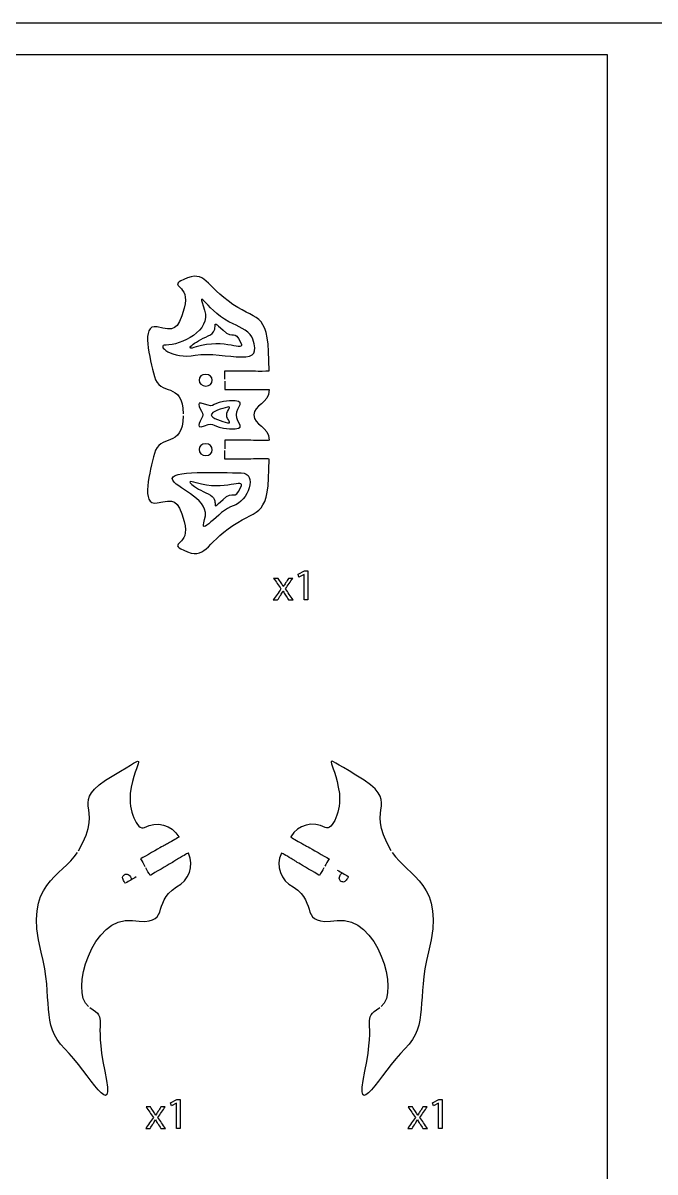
# Model space of a CAD drawing. Extents: x 0 to 620, y 0 to 360.
# Drawn here: x 190 to 290.1, y 178 to 360 of the extents above; entities that cross this region are included whole.
import ezdxf

# ---------------------------------------------------------------- set-up
doc = ezdxf.new("R2010")
doc.units = 0
doc.header["$MEASUREMENT"] = 0
doc.layers.add('DEFAULT', color=7, linetype='CONTINUOUS')

msp = doc.modelspace()

# ---------------------------------------------------------------- linework, layer by layer
at = {"layer": 'DEFAULT', "color": 36}
for points in [[(620, 0), (0, 0), (0, 360), (620, 360)], [(282.56, 5.38), (5, 5.38), (5, 355), (282.56, 355)], [(234.52, 272.64), (234.51, 272.64), (233.71, 272.21), (233.59, 272.69), (234.59, 273.22), (235.12, 273.22), (235.12, 268.64), (234.52, 268.64)], [(214.3, 188.94), (214.29, 188.94), (213.49, 188.51), (213.37, 188.98), (214.37, 189.51), (214.9, 189.51), (214.9, 184.93), (214.3, 184.93)], [(255.82, 188.94), (255.8, 188.94), (255.01, 188.51), (254.89, 188.98), (255.89, 189.51), (256.42, 189.51), (256.42, 184.93), (255.82, 184.93)]]:
    msp.add_lwpolyline(points, close=True, dxfattribs=at)
at = {"layer": 'DEFAULT', "color": 1}
for points, knots in [([(221.96, 303.58), (221.96, 304.03), (221.96, 304.48), (221.96, 304.93), (223.13, 304.93), (224.3, 304.93), (225.47, 304.93), (226.43, 304.93), (226.63, 304.88), (227.22, 304.88), (228.19, 304.88), (228.97, 304.88), (228.97, 304.93), (228.97, 314.33), (227.48, 312.62), (223.25, 315.43), (218.78, 318.4), (219.01, 321.03), (215.44, 319.38), (212.78, 318.13), (216.61, 318.71), (215.53, 314.83), (214.49, 311.11), (213.92, 311.33), (211.25, 311.87), (208.51, 312.41), (210.13, 306.78), (210.8, 304.04), (211.57, 300.84), (215.31, 303.32), (215.37, 298.08)], [0, 0, 0, 0, 3.83, 3.83, 3.83, 13.76, 13.76, 13.76, 14.76, 14.76, 14.76, 15.76, 15.76, 15.76, 16.76, 16.76, 16.76, 17.76, 17.76, 17.76, 18.76, 18.76, 18.76, 19.76, 19.76, 19.76, 20.76, 20.76, 20.76, 21.76, 21.76, 21.76, 21.76]), ([(221.96, 303.28), (221.96, 302.83), (221.96, 302.38), (221.96, 301.93), (223.13, 301.93), (224.3, 301.93), (225.47, 301.93), (226.43, 301.93), (226.63, 301.98), (227.22, 301.98), (228.19, 301.98), (228.97, 301.98), (228.97, 301.93), (228.97, 299.72), (226.56, 299.53), (226.56, 297.93), (226.56, 296.33), (228.97, 296.14), (228.97, 293.93), (228.97, 293.88), (228.19, 293.88), (227.22, 293.88), (226.63, 293.88), (226.43, 293.93), (225.47, 293.93), (224.3, 293.93), (223.13, 293.93), (221.96, 293.93), (221.96, 293.48), (221.96, 293.03), (221.96, 292.58)], [0, 0, 0, 0, 3.83, 3.83, 3.83, 13.76, 13.76, 13.76, 14.76, 14.76, 14.76, 15.76, 15.76, 15.76, 16.76, 16.76, 16.76, 17.76, 17.76, 17.76, 18.76, 18.76, 18.76, 19.76, 19.76, 19.76, 29.69, 29.69, 29.69, 33.52, 33.52, 33.52, 33.52]), ([(215.37, 297.78), (215.31, 292.53), (211.57, 295.02), (210.8, 291.82), (210.13, 289.08), (208.51, 283.45), (211.25, 284), (213.92, 284.54), (214.49, 284.76), (215.53, 281.03), (216.61, 277.15), (212.78, 277.73), (215.44, 276.49), (219.01, 274.83), (218.78, 277.46), (223.25, 280.43), (227.48, 283.25), (228.97, 281.53), (228.97, 290.93), (228.97, 290.98), (228.19, 290.98), (227.22, 290.98), (226.63, 290.98), (226.43, 290.93), (225.47, 290.93), (224.3, 290.93), (223.13, 290.93), (221.96, 290.93), (221.96, 291.38), (221.96, 291.83), (221.96, 292.28)], [0, 0, 0, 0, 1, 1, 1, 2, 2, 2, 3, 3, 3, 4, 4, 4, 5, 5, 5, 6, 6, 6, 7, 7, 7, 8, 8, 8, 17.93, 17.93, 17.93, 21.76, 21.76, 21.76, 21.76]), ([(198.75, 228.9), (203.31, 236.49), (196.51, 236.19), (204.38, 240.89), (210.59, 244.61), (207.73, 243.59), (206.98, 237.99), (206.65, 235.46), (208.08, 231.98), (209.22, 232.58), (211.13, 233.69), (213.57, 233.03), (214.68, 231.11), (214.71, 231.07), (214.03, 230.68), (213.19, 230.2), (212.68, 229.9), (212.49, 229.85), (211.65, 229.37), (210.89, 228.93), (208.62, 227.61), (208.62, 227.61), (208.84, 227.22), (209.07, 226.83), (209.29, 226.44)], [0, 0, 0, 0, 1, 1, 1, 2, 2, 2, 3, 3, 3, 4, 4, 4, 5, 5, 5, 6, 6, 6, 7, 7, 7, 10.830209, 10.830209, 10.830209, 10.830209]), ([(248.34, 228.91), (243.79, 236.49), (250.58, 236.19), (242.71, 240.9), (236.5, 244.61), (239.36, 243.59), (240.11, 237.99), (240.45, 235.46), (239.02, 231.98), (237.88, 232.58), (235.96, 233.69), (233.52, 233.03), (232.42, 231.12), (232.39, 231.07), (233.07, 230.68), (233.91, 230.2), (234.42, 229.9), (234.61, 229.85), (235.45, 229.37), (236.2, 228.93), (238.48, 227.61), (238.48, 227.61), (238.25, 227.23), (238.03, 226.84), (237.81, 226.45)], [0, 0, 0, 0, 1, 1, 1, 2, 2, 2, 3, 3, 3, 4, 4, 4, 5, 5, 5, 6, 6, 6, 7, 7, 7, 10.821544, 10.821544, 10.821544, 10.821544]), ([(200.59, 204.07), (203.57, 202.12), (201.1, 202.73), (202.94, 194.01), (204.81, 185.17), (200.45, 193.76), (196.59, 197.56), (192.73, 201.35), (194.82, 205.38), (192.86, 212.87), (190, 223.76), (196.15, 224.83), (198.6, 228.64)], [0, 0, 0, 0, 1, 1, 1, 2, 2, 2, 3, 3, 3, 4, 4, 4, 4]), ([(200.34, 204.24), (197.37, 206.54), (200.98, 218.71), (207.31, 217.86), (213.72, 216.99), (210.12, 220.54), (214.29, 223.19), (216.28, 224.14), (217.13, 226.52), (216.18, 228.52), (216.16, 228.56), (215.48, 228.17), (214.64, 227.69), (214.13, 227.39), (213.99, 227.25), (213.15, 226.77), (212.39, 226.33), (210.12, 225.01), (210.12, 225.01), (209.89, 225.4), (209.67, 225.79), (209.44, 226.18)], [0, 0, 0, 0, 1, 1, 1, 2, 2, 2, 3, 3, 3, 4, 4, 4, 5, 5, 5, 6, 6, 6, 9.830209, 9.830209, 9.830209, 9.830209]), ([(237.65, 226.19), (237.43, 225.8), (237.2, 225.4), (236.98, 225.01), (236.98, 225.01), (234.7, 226.33), (233.95, 226.77), (233.11, 227.25), (232.97, 227.39), (232.46, 227.69), (231.62, 228.17), (230.94, 228.56), (230.92, 228.52), (229.97, 226.52), (230.81, 224.14), (232.81, 223.19), (236.98, 220.54), (233.37, 216.99), (239.78, 217.86), (246.11, 218.72), (249.72, 206.54), (246.76, 204.25)], [0, 0, 0, 0, 3.830209, 3.830209, 3.830209, 4.830209, 4.830209, 4.830209, 5.830209, 5.830209, 5.830209, 6.830209, 6.830209, 6.830209, 7.830209, 7.830209, 7.830209, 8.830209, 8.830209, 8.830209, 9.830209, 9.830209, 9.830209, 9.830209]), ([(248.5, 228.65), (250.94, 224.83), (257.1, 223.76), (254.24, 212.88), (252.27, 205.38), (254.36, 201.36), (250.51, 197.56), (246.64, 193.76), (242.29, 185.17), (244.16, 194.01), (246, 202.73), (243.52, 202.12), (246.51, 204.08)], [0, 0, 0, 0, 1, 1, 1, 2, 2, 2, 3, 3, 3, 4, 4, 4, 4])]:
    msp.add_open_spline(points, degree=3, knots=knots, dxfattribs=at)
at = {"layer": 'DEFAULT', "color": 5}
for points, knots in [([(224.54, 307.11), (222.59, 307.11), (219.59, 307.8), (217.28, 307.37), (213.62, 306.69), (210.9, 309.04), (212.65, 308.99), (214.96, 308.93), (219.89, 311.3), (218.76, 314.5), (217.21, 318.83), (219.34, 314.03), (223.29, 312.34), (224.5, 311.82), (226.1, 311), (226.42, 309.92), (227.05, 307.74), (226.74, 307.11), (224.54, 307.11)], [0, 0, 0, 0, 1, 1, 1, 2, 2, 2, 3, 3, 3, 4, 4, 4, 5, 5, 5, 6, 6, 6, 6]), ([(222.71, 295.72), (219.73, 295.88), (220.56, 296.96), (218.73, 296.21), (216.9, 295.47), (218.46, 297.41), (218.46, 297.93), (218.46, 298.46), (216.9, 300.4), (218.73, 299.65), (220.56, 298.91), (219.73, 299.98), (222.71, 300.15), (225.7, 300.32), (223.79, 299.24), (223.79, 297.93), (223.79, 296.63), (225.7, 295.55), (222.71, 295.72)], [0, 0, 0, 0, 1, 1, 1, 2, 2, 2, 3, 3, 3, 4, 4, 4, 5, 5, 5, 6, 6, 6, 6]), ([(224.54, 288.76), (221.47, 288.76), (212.69, 289.26), (213.72, 287.59), (214.74, 285.93), (219.78, 284.61), (218.76, 281.37), (217.73, 278.13), (220.97, 282.86), (223.29, 283.53), (225.62, 284.19), (227.28, 288.76), (224.54, 288.76)], [0, 0, 0, 0, 1, 1, 1, 2, 2, 2, 3, 3, 3, 4, 4, 4, 4])]:
    msp.add_open_spline(points, degree=3, knots=knots, dxfattribs=at)
at = {"layer": 'DEFAULT', "color": 3}
for points in [[(221.68, 311.33), (219.23, 313.61), (221.52, 311.38), (219.34, 310.44), (217.16, 309.51), (215.16, 307.97), (217.44, 308.7), (221.97, 310.15), (225.23, 307.75), (224.5, 309.36), (223.46, 311.65), (223.38, 309.74), (221.68, 311.33)], [(222.38, 296.7), (221.55, 296.91), (219.8, 297.42), (219.8, 297.93), (219.8, 298.45), (221.55, 298.95), (222.38, 299.16), (223.21, 299.37), (222.26, 298.75), (222.26, 297.93), (222.26, 297.12), (223.21, 296.5), (222.38, 296.7)], [(221.68, 284.54), (219.23, 282.25), (221.52, 284.49), (219.34, 285.42), (217.16, 286.36), (215.16, 287.9), (217.44, 287.17), (221.97, 285.71), (225.23, 288.12), (224.5, 286.5), (223.46, 284.22), (223.38, 286.13), (221.68, 284.54)]]:
    msp.add_open_spline(points, degree=3, knots=[0, 0, 0, 0, 1, 1, 1, 2, 2, 2, 3, 3, 3, 4, 4, 4, 4], dxfattribs=at)
at = {"layer": 'DEFAULT', "color": 250}
for points, knots in [([(218.9, 304.35), (219.6, 304.35), (219.96, 303.93), (219.96, 303.42), (219.96, 302.88), (219.55, 302.51), (218.94, 302.51), (218.3, 302.51), (217.88, 302.91), (217.88, 303.45), (217.88, 304), (218.3, 304.35), (218.9, 304.35)], [0, 0, 0, 0, 1, 1, 1, 2, 2, 2, 3, 3, 3, 4, 4, 4, 4]), ([(218.9, 293.36), (219.6, 293.36), (219.96, 292.93), (219.96, 292.42), (219.96, 291.89), (219.55, 291.51), (218.94, 291.51), (218.3, 291.51), (217.88, 291.91), (217.88, 292.45), (217.88, 293), (218.3, 293.36), (218.9, 293.36)], [0, 0, 0, 0, 1, 1, 1, 2, 2, 2, 3, 3, 3, 4, 4, 4, 4]), ([(239.79, 225.84), (240.37, 225.51), (240.95, 225.18), (241.52, 224.84), (241.48, 224.73), (241.41, 224.57), (241.31, 224.39), (241.18, 224.17), (241.03, 224.03), (240.88, 223.98), (240.74, 223.94), (240.58, 223.95), (240.42, 224.04), (240.26, 224.13), (240.17, 224.25), (240.13, 224.39), (240.07, 224.59), (240.12, 224.82), (240.24, 225.04), (240.28, 225.11), (240.5, 225.38), (240.57, 225.39)], [0, 0, 0, 0, 5.660989, 5.660989, 5.660989, 6.660989, 6.660989, 6.660989, 7.660989, 7.660989, 7.660989, 8.660989, 8.660989, 8.660989, 9.660989, 9.660989, 9.660989, 10.660989, 10.660989, 10.660989, 11.660989, 11.660989, 11.660989, 11.660989]), ([(207.92, 224.76), (207.35, 224.43), (206.77, 224.1), (206.19, 223.77), (206.11, 223.86), (206.02, 224), (205.91, 224.18), (205.78, 224.4), (205.74, 224.6), (205.77, 224.75), (205.8, 224.9), (205.9, 225.03), (206.05, 225.12), (206.21, 225.21), (206.36, 225.24), (206.5, 225.2), (206.7, 225.15), (206.88, 225), (207, 224.78), (207.04, 224.71), (207.17, 224.38), (207.15, 224.32)], [0, 0, 0, 0, 5.660989, 5.660989, 5.660989, 6.660989, 6.660989, 6.660989, 7.660989, 7.660989, 7.660989, 8.660989, 8.660989, 8.660989, 9.660989, 9.660989, 9.660989, 10.660989, 10.660989, 10.660989, 11.660989, 11.660989, 11.660989, 11.660989])]:
    msp.add_open_spline(points, degree=3, knots=knots, dxfattribs=at)
at = {"layer": 'DEFAULT', "color": 36}
for points, knots in [([(230.39, 272.05), (230.55, 271.81), (230.72, 271.56), (230.88, 271.32), (231.01, 271.13), (231.11, 270.95), (231.23, 270.76), (231.23, 270.76), (231.24, 270.76), (231.25, 270.76), (231.36, 270.96), (231.47, 271.14), (231.59, 271.32), (231.75, 271.57), (231.91, 271.81), (232.07, 272.05), (232.29, 272.05), (232.51, 272.05), (232.74, 272.05), (232.35, 271.5), (231.96, 270.95), (231.57, 270.4), (231.97, 269.81), (232.37, 269.22), (232.77, 268.63), (232.54, 268.63), (232.3, 268.63), (232.07, 268.63), (231.9, 268.89), (231.73, 269.15), (231.56, 269.4), (231.43, 269.6), (231.32, 269.79), (231.2, 270), (231.19, 270), (231.19, 270), (231.18, 270), (231.07, 269.79), (230.95, 269.61), (230.82, 269.4), (230.66, 269.15), (230.49, 268.89), (230.33, 268.63), (230.1, 268.63), (229.87, 268.63), (229.64, 268.63), (230.05, 269.22), (230.45, 269.8), (230.86, 270.38), (230.47, 270.94), (230.09, 271.49), (229.7, 272.05), (229.93, 272.05), (230.16, 272.05), (230.39, 272.05)], [0, 0, 0, 0, 2.496157, 2.496157, 2.496157, 3.496157, 3.496157, 3.496157, 3.556157, 3.556157, 3.556157, 4.556157, 4.556157, 4.556157, 7.024598, 7.024598, 7.024598, 8.925598, 8.925598, 8.925598, 14.653456, 14.653456, 14.653456, 20.70077, 20.70077, 20.70077, 22.70077, 22.70077, 22.70077, 25.3033, 25.3033, 25.3033, 26.3033, 26.3033, 26.3033, 26.3433, 26.3433, 26.3433, 27.3433, 27.3433, 27.3433, 29.934971, 29.934971, 29.934971, 31.875971, 31.875971, 31.875971, 37.897097, 37.897097, 37.897097, 43.66212, 43.66212, 43.66212, 45.62212, 45.62212, 45.62212, 45.62212]), ([(210.17, 188.34), (210.33, 188.1), (210.5, 187.85), (210.66, 187.61), (210.79, 187.42), (210.89, 187.24), (211, 187.05), (211.01, 187.05), (211.02, 187.05), (211.03, 187.05), (211.14, 187.26), (211.25, 187.43), (211.36, 187.62), (211.52, 187.86), (211.68, 188.1), (211.84, 188.34), (212.07, 188.34), (212.29, 188.34), (212.52, 188.34), (212.13, 187.79), (211.74, 187.24), (211.35, 186.69), (211.75, 186.1), (212.15, 185.52), (212.55, 184.93), (212.32, 184.93), (212.08, 184.93), (211.84, 184.93), (211.68, 185.18), (211.51, 185.44), (211.34, 185.7), (211.21, 185.89), (211.1, 186.08), (210.98, 186.29), (210.97, 186.29), (210.97, 186.29), (210.96, 186.29), (210.85, 186.08), (210.73, 185.9), (210.6, 185.7), (210.44, 185.44), (210.27, 185.18), (210.11, 184.93), (209.88, 184.93), (209.65, 184.93), (209.42, 184.93), (209.83, 185.51), (210.23, 186.09), (210.64, 186.67), (210.25, 187.23), (209.87, 187.79), (209.48, 188.34), (209.71, 188.34), (209.94, 188.34), (210.17, 188.34)], [1.961, 1.961, 1.961, 1.961, 4.457157, 4.457157, 4.457157, 5.457157, 5.457157, 5.457157, 5.517157, 5.517157, 5.517157, 6.517157, 6.517157, 6.517157, 8.986432, 8.986432, 8.986432, 10.887432, 10.887432, 10.887432, 16.615291, 16.615291, 16.615291, 22.662604, 22.662604, 22.662604, 24.662604, 24.662604, 24.662604, 27.264296, 27.264296, 27.264296, 28.264296, 28.264296, 28.264296, 28.304296, 28.304296, 28.304296, 29.304296, 29.304296, 29.304296, 31.895126, 31.895126, 31.895126, 33.836126, 33.836126, 33.836126, 39.857252, 39.857252, 39.857252, 45.622844, 45.622844, 45.622844, 47.583844, 47.583844, 47.583844, 47.583844]), ([(251.69, 188.34), (251.85, 188.1), (252.01, 187.85), (252.18, 187.61), (252.3, 187.42), (252.41, 187.24), (252.52, 187.05), (252.53, 187.05), (252.54, 187.05), (252.54, 187.05), (252.66, 187.26), (252.77, 187.43), (252.88, 187.62), (253.04, 187.86), (253.2, 188.1), (253.36, 188.34), (253.59, 188.34), (253.81, 188.34), (254.03, 188.34), (253.64, 187.79), (253.26, 187.24), (252.87, 186.69), (253.27, 186.1), (253.67, 185.52), (254.07, 184.93), (253.83, 184.93), (253.6, 184.93), (253.36, 184.93), (253.2, 185.18), (253.03, 185.44), (252.86, 185.7), (252.73, 185.89), (252.61, 186.08), (252.49, 186.29), (252.49, 186.29), (252.48, 186.29), (252.48, 186.29), (252.37, 186.08), (252.25, 185.9), (252.12, 185.7), (251.96, 185.44), (251.79, 185.18), (251.63, 184.93), (251.4, 184.93), (251.17, 184.93), (250.94, 184.93), (251.35, 185.51), (251.75, 186.09), (252.16, 186.67), (251.77, 187.23), (251.38, 187.79), (251, 188.34), (251.23, 188.34), (251.46, 188.34), (251.69, 188.34)], [0, 0, 0, 0, 2.496157, 2.496157, 2.496157, 3.496157, 3.496157, 3.496157, 3.556157, 3.556157, 3.556157, 4.556157, 4.556157, 4.556157, 7.025983, 7.025983, 7.025983, 8.925983, 8.925983, 8.925983, 14.653842, 14.653842, 14.653842, 20.70228, 20.70228, 20.70228, 22.70328, 22.70328, 22.70328, 25.304972, 25.304972, 25.304972, 26.304972, 26.304972, 26.304972, 26.344972, 26.344972, 26.344972, 27.344972, 27.344972, 27.344972, 29.935802, 29.935802, 29.935802, 31.876802, 31.876802, 31.876802, 37.897928, 37.897928, 37.897928, 43.663519, 43.663519, 43.663519, 45.624519, 45.624519, 45.624519, 45.624519])]:
    msp.add_open_spline(points, degree=3, knots=knots, dxfattribs=at)

doc.saveas('drawing.dxf')
